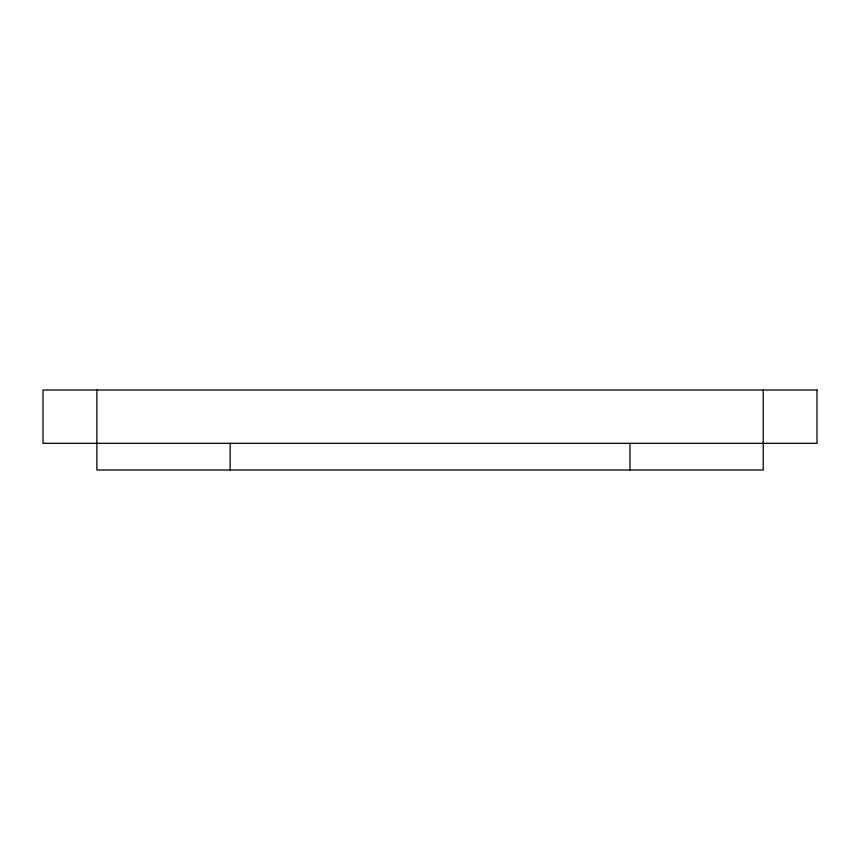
<?xml version="1.0" encoding="UTF-8"?>
<svg xmlns="http://www.w3.org/2000/svg" width="860" height="860" viewBox="0 0 860 860"><rect width="100%" height="100%" fill="white"/><g stroke="black" fill="none" stroke-linecap="round" stroke-linejoin="round"><path stroke-width="1.29" d="M763.228 390.021L763.228 469.979L96.89 469.979L96.89 390.021M629.961 443.33L629.961 469.979M230.157 443.33L230.157 469.979M817 390.021L43 390.021L43 443.33L817 443.33L817 390.021"/></g></svg>
